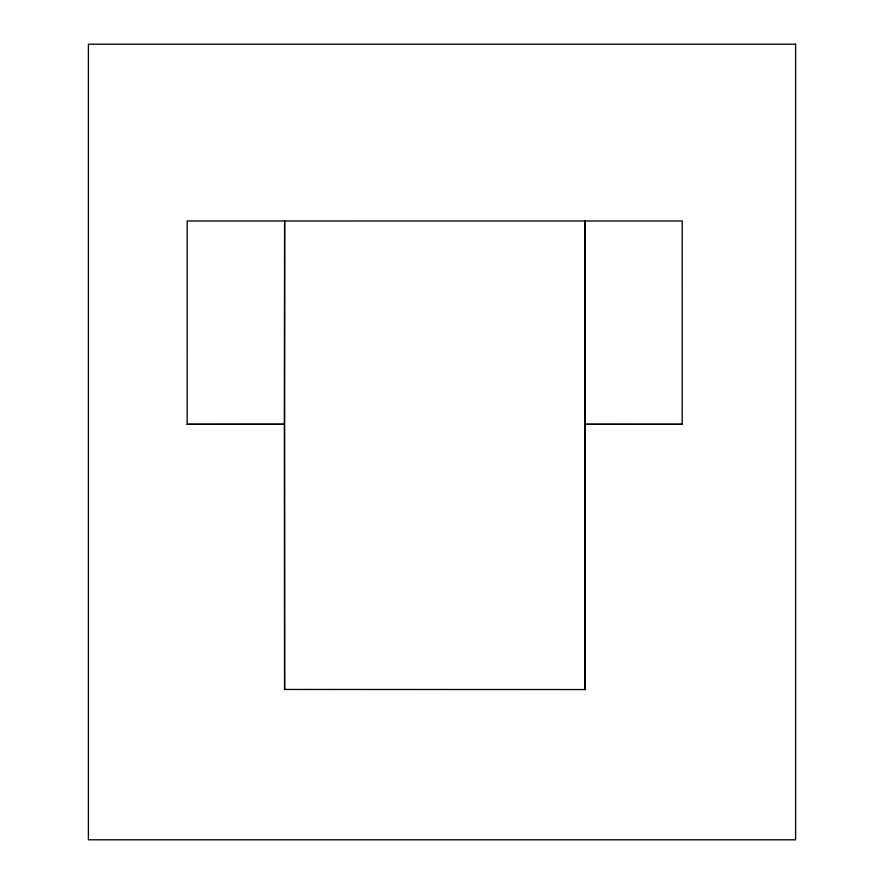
<?xml version="1.0" encoding="UTF-8"?>
<svg xmlns="http://www.w3.org/2000/svg" width="884" height="884" viewBox="0 0 884 884"><rect width="100%" height="100%" fill="white"/><g stroke="black" fill="none" stroke-linecap="round" stroke-linejoin="round"><path stroke-width="1.33" d="M187.165 424.298L284.405 424.254L284.593 689.542L284.626 221.022L284.383 424.298L187.143 424.298L187.198 220.978L682.249 221L682.205 424.32L584.943 424.298L585.153 689.542L584.987 220.978L584.943 424.298L682.205 424.32M284.405 689.454L585.153 689.542M795.6 44.2L88.4 44.2L88.4 839.8L795.6 839.8L795.6 44.2"/></g></svg>
